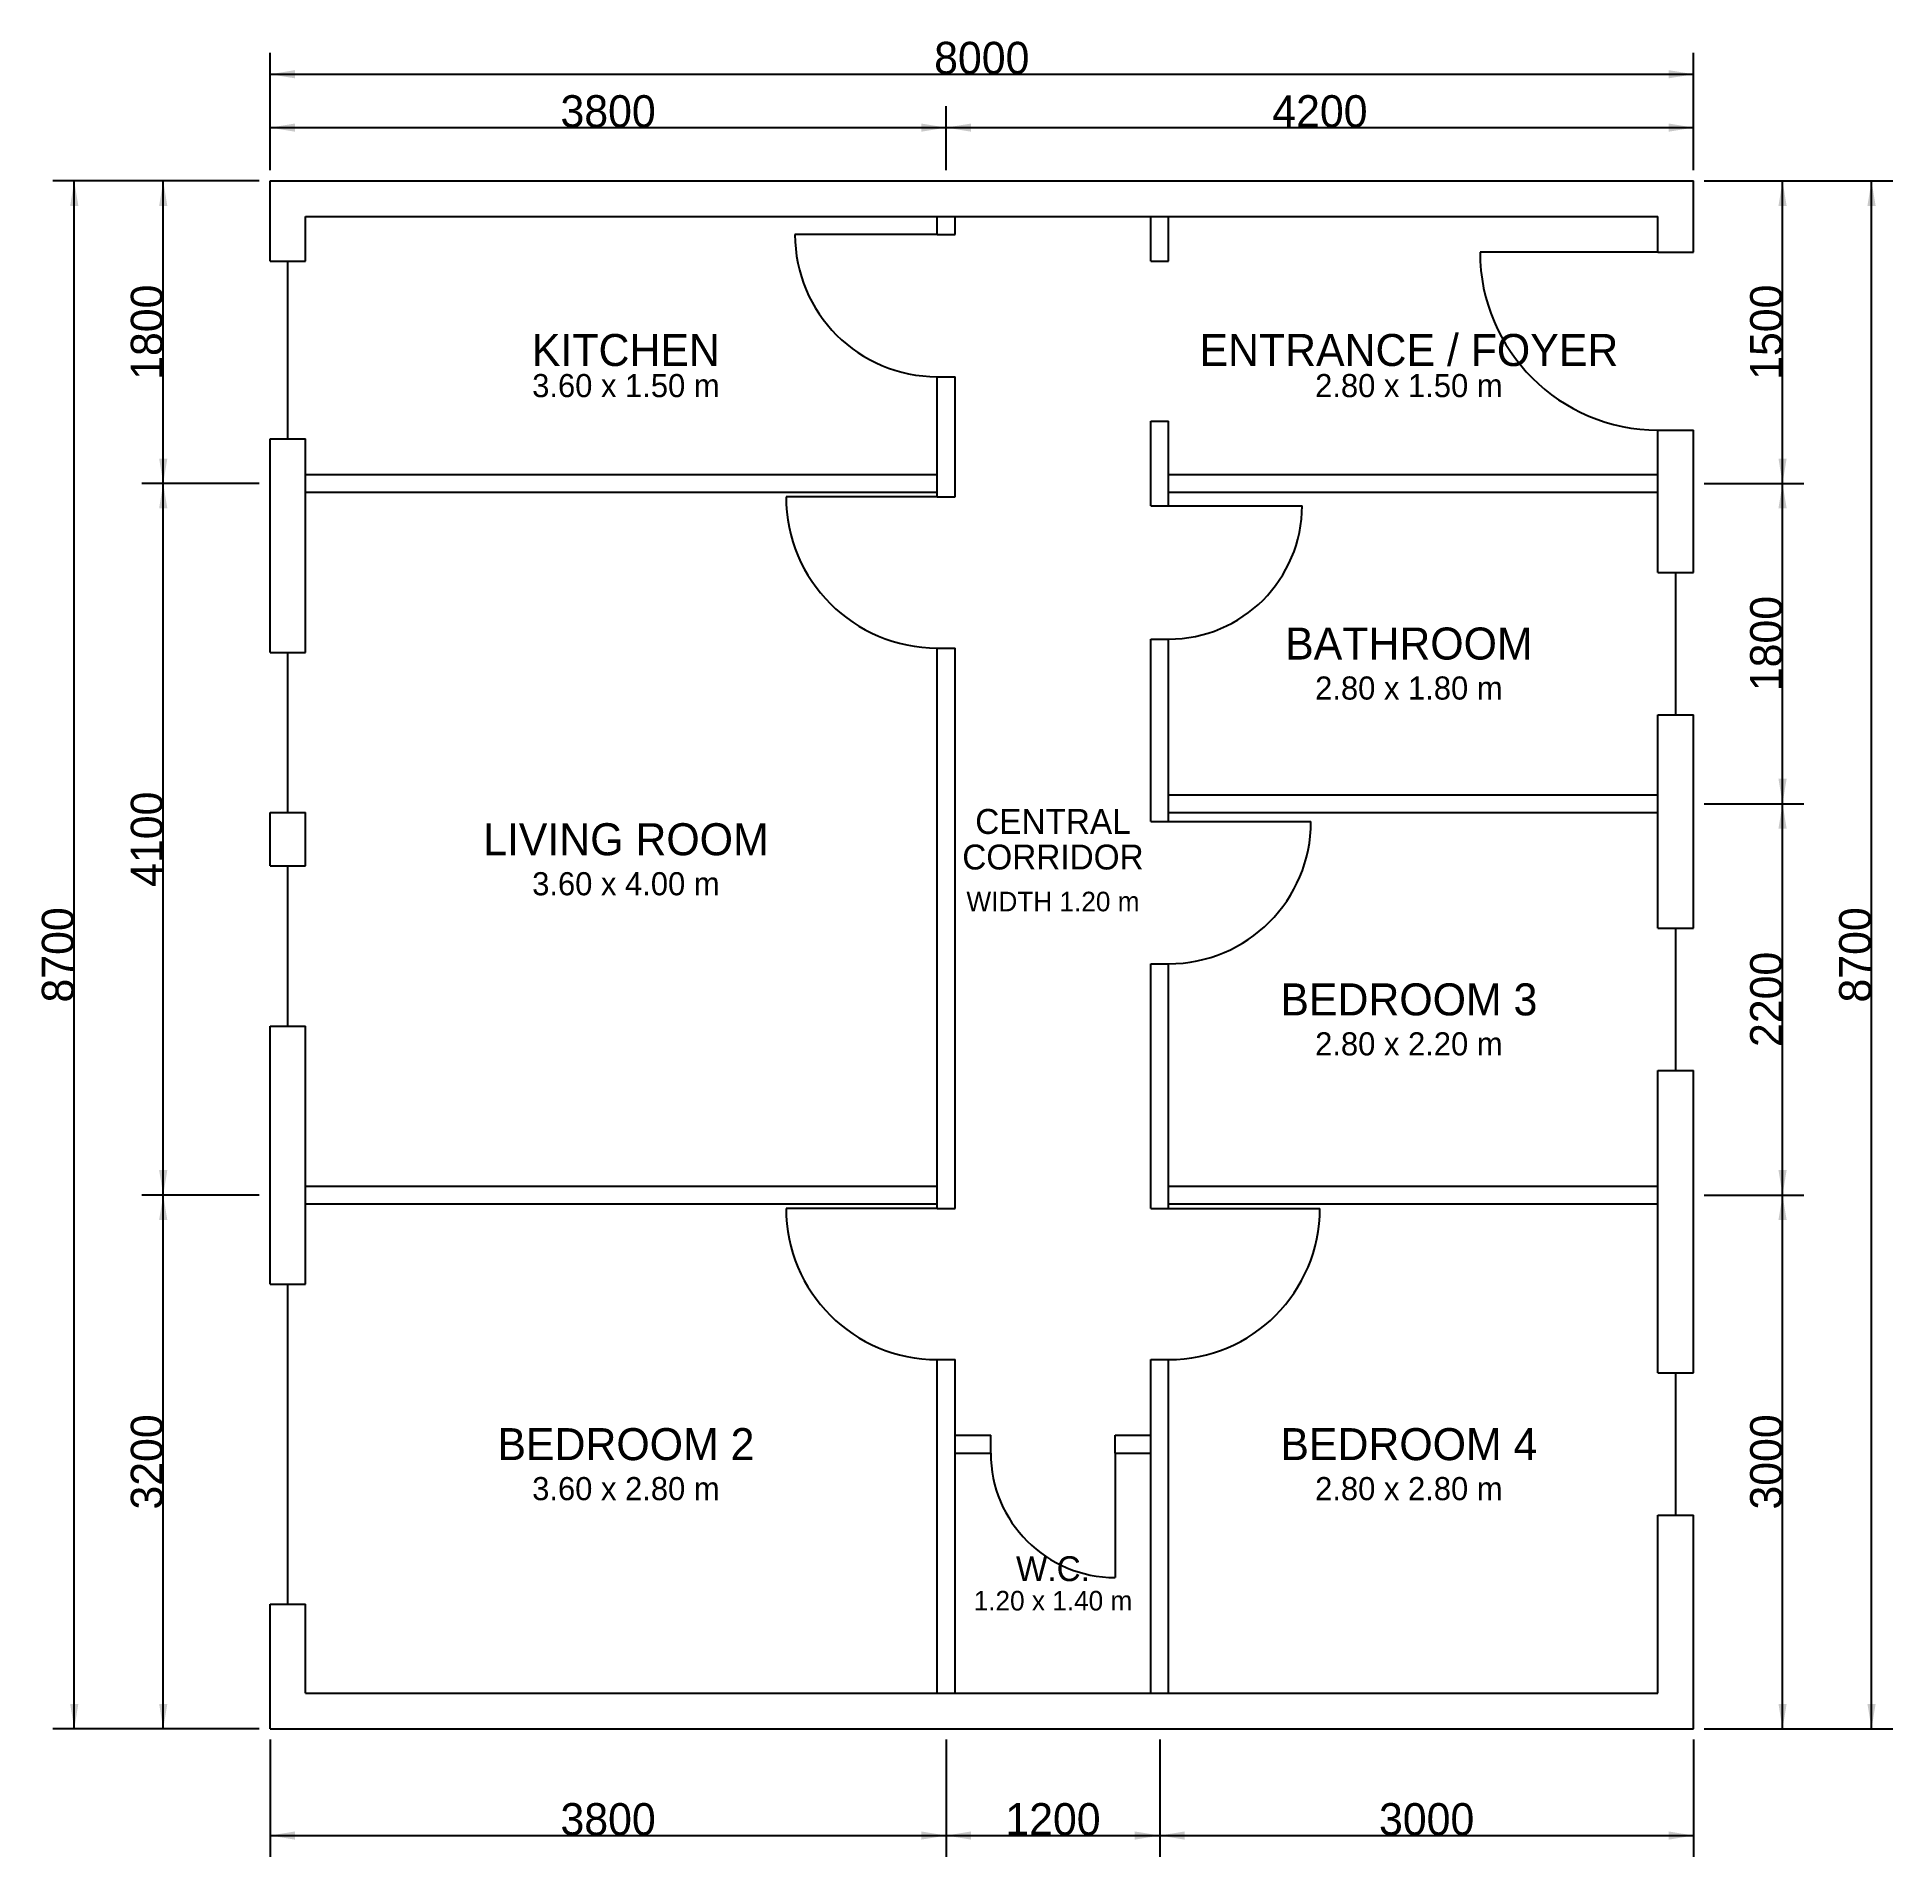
# Model space of a CAD drawing. Header units: millimetres. Extents: x -1309 to 9120, y -720 to 9509.
import ezdxf
from ezdxf.enums import TextEntityAlignment as Align

# ---------------------------------------------------------------- set-up
doc = ezdxf.new("R2010")
doc.units = ezdxf.units.MM
for name, color, linetype in [('A-ANNO-DIMS', 6, 'Continuous'), ('A-ANNO-TEXT', 1, 'Continuous'), ('A-DOOR', 2, 'Continuous'), ('A-GLAZ', 5, 'Continuous'), ('A-WALL-EXTR', 4, 'Continuous'), ('A-WALL-INTR', 3, 'Continuous')]:
    doc.layers.add(name, color=color, linetype=linetype)
doc.dimstyles.new('Arch', dxfattribs={"dimtxt": 180, "dimasz": 140, "dimexe": 120, "dimexo": 60, "dimtad": 1, "dimdsep": 46, "dimtxsty": 'Standard', "dimcen": 2.5, "dimadec": 0, "dimazin": 0, "dimtfac": 1, "dimtdec": 4, "dimtmove": 0, "dimatfit": 3, "dimfxl": 1, "dimtzin": 0, "dimarcsym": 0})

# ---------------------------------------------------------------- blocks, each defined once
blk = doc.blocks.new('*D1')
at = {"layer": 'A-ANNO-DIMS', "color": 0}
for p, q in [((0, 8760), (0, 9420)), ((8000, 8760), (8000, 9420)), ((0, 9300), (8000, 9300))]:
    blk.add_line(p, q, dxfattribs=at)
for points in [[(0, 9300), (140, 9277), (140, 9323)], [(8000, 9300), (7860, 9323), (7860, 9277)]]:
    blk.add_solid(points, dxfattribs=at)
at = {"layer": 'A-ANNO-DIMS', "color": 0, "insert": (4000, 9391), "char_height": 180, "attachment_point": 5}
blk.add_mtext('8000', dxfattribs=at)
blk = doc.blocks.new('*D2')
at = {"layer": 'A-ANNO-DIMS', "color": 0}
for p, q in [((8060, 8700), (9120, 8700)), ((9000, 0), (9000, 8700)), ((8060, 0), (9120, 0))]:
    blk.add_line(p, q, dxfattribs=at)
for points in [[(9000, 8700), (8977, 8560), (9023, 8560)], [(9000, 0), (9023, 140), (8977, 140)]]:
    blk.add_solid(points, dxfattribs=at)
at = {"layer": 'A-ANNO-DIMS', "color": 0, "insert": (8909, 4350), "char_height": 180, "attachment_point": 5, "rotation": 90}
blk.add_mtext('8700', dxfattribs=at)
blk = doc.blocks.new('*D3')
at = {"layer": 'A-ANNO-DIMS', "color": 0}
for p, q in [((0, 8760), (0, 9120)), ((3800, 8760), (3800, 9120)), ((0, 9000), (3800, 9000))]:
    blk.add_line(p, q, dxfattribs=at)
for points in [[(0, 9000), (140, 8977), (140, 9023)], [(3800, 9000), (3660, 9023), (3660, 8977)]]:
    blk.add_solid(points, dxfattribs=at)
at = {"layer": 'A-ANNO-DIMS', "color": 0, "insert": (1900, 9091), "char_height": 180, "attachment_point": 5}
blk.add_mtext('3800', dxfattribs=at)
blk = doc.blocks.new('*D4')
at = {"layer": 'A-ANNO-DIMS', "color": 0}
for p, q in [((3800, 8760), (3800, 9120)), ((8000, 8760), (8000, 9120)), ((3800, 9000), (8000, 9000))]:
    blk.add_line(p, q, dxfattribs=at)
for points in [[(3800, 9000), (3940, 8977), (3940, 9023)], [(8000, 9000), (7860, 9023), (7860, 8977)]]:
    blk.add_solid(points, dxfattribs=at)
at = {"layer": 'A-ANNO-DIMS', "color": 0, "insert": (5900, 9091), "char_height": 180, "attachment_point": 5}
blk.add_mtext('4200', dxfattribs=at)
blk = doc.blocks.new('*D5')
at = {"layer": 'A-ANNO-DIMS', "color": 0}
for p, q in [((0, -60), (0, -720)), ((3800, -60), (3800, -720)), ((0, -600), (3800, -600))]:
    blk.add_line(p, q, dxfattribs=at)
for points in [[(0, -600), (140, -623), (140, -577)], [(3800, -600), (3660, -577), (3660, -623)]]:
    blk.add_solid(points, dxfattribs=at)
at = {"layer": 'A-ANNO-DIMS', "color": 0, "insert": (1900, -509), "char_height": 180, "attachment_point": 5}
blk.add_mtext('3800', dxfattribs=at)
blk = doc.blocks.new('*D6')
at = {"layer": 'A-ANNO-DIMS', "color": 0}
for p, q in [((3800, -60), (3800, -720)), ((5000, -60), (5000, -720)), ((3800, -600), (5000, -600))]:
    blk.add_line(p, q, dxfattribs=at)
for points in [[(3800, -600), (3940, -623), (3940, -577)], [(5000, -600), (4860, -577), (4860, -623)]]:
    blk.add_solid(points, dxfattribs=at)
at = {"layer": 'A-ANNO-DIMS', "color": 0, "insert": (4400, -509), "char_height": 180, "attachment_point": 5}
blk.add_mtext('1200', dxfattribs=at)
blk = doc.blocks.new('*D7')
at = {"layer": 'A-ANNO-DIMS', "color": 0}
for p, q in [((5000, -60), (5000, -720)), ((8000, -60), (8000, -720)), ((5000, -600), (8000, -600))]:
    blk.add_line(p, q, dxfattribs=at)
for points in [[(5000, -600), (5140, -623), (5140, -577)], [(8000, -600), (7860, -577), (7860, -623)]]:
    blk.add_solid(points, dxfattribs=at)
at = {"layer": 'A-ANNO-DIMS', "color": 0, "insert": (6500, -509), "char_height": 180, "attachment_point": 5}
blk.add_mtext('3000', dxfattribs=at)
blk = doc.blocks.new('*D8')
at = {"layer": 'A-ANNO-DIMS', "color": 0}
for p, q in [((8060, 8700), (8620, 8700)), ((8500, 7000), (8500, 8700)), ((8060, 7000), (8620, 7000))]:
    blk.add_line(p, q, dxfattribs=at)
for points in [[(8500, 8700), (8477, 8560), (8523, 8560)], [(8500, 7000), (8523, 7140), (8477, 7140)]]:
    blk.add_solid(points, dxfattribs=at)
at = {"layer": 'A-ANNO-DIMS', "color": 0, "insert": (8409, 7850), "char_height": 180, "attachment_point": 5, "rotation": 90}
blk.add_mtext('1500', dxfattribs=at)
blk = doc.blocks.new('*D9')
at = {"layer": 'A-ANNO-DIMS', "color": 0}
for p, q in [((8060, 7000), (8620, 7000)), ((8500, 5200), (8500, 7000)), ((8060, 5200), (8620, 5200))]:
    blk.add_line(p, q, dxfattribs=at)
for points in [[(8500, 7000), (8477, 6860), (8523, 6860)], [(8500, 5200), (8523, 5340), (8477, 5340)]]:
    blk.add_solid(points, dxfattribs=at)
at = {"layer": 'A-ANNO-DIMS', "color": 0, "insert": (8409, 6100), "char_height": 180, "attachment_point": 5, "rotation": 90}
blk.add_mtext('1800', dxfattribs=at)
blk = doc.blocks.new('*D10')
at = {"layer": 'A-ANNO-DIMS', "color": 0}
for p, q in [((8060, 5200), (8620, 5200)), ((8500, 3000), (8500, 5200)), ((8060, 3000), (8620, 3000))]:
    blk.add_line(p, q, dxfattribs=at)
for points in [[(8500, 5200), (8477, 5060), (8523, 5060)], [(8500, 3000), (8523, 3140), (8477, 3140)]]:
    blk.add_solid(points, dxfattribs=at)
at = {"layer": 'A-ANNO-DIMS', "color": 0, "insert": (8409, 4100), "char_height": 180, "attachment_point": 5, "rotation": 90}
blk.add_mtext('2200', dxfattribs=at)
blk = doc.blocks.new('*D11')
at = {"layer": 'A-ANNO-DIMS', "color": 0}
for p, q in [((8060, 3000), (8620, 3000)), ((8500, 0), (8500, 3000)), ((8060, 0), (8620, 0))]:
    blk.add_line(p, q, dxfattribs=at)
for points in [[(8500, 3000), (8477, 2860), (8523, 2860)], [(8500, 0), (8523, 140), (8477, 140)]]:
    blk.add_solid(points, dxfattribs=at)
at = {"layer": 'A-ANNO-DIMS', "color": 0, "insert": (8409, 1500), "char_height": 180, "attachment_point": 5, "rotation": 90}
blk.add_mtext('3000', dxfattribs=at)
blk = doc.blocks.new('*D12')
at = {"layer": 'A-ANNO-DIMS', "color": 0}
for p, q in [((-60, 8700), (-1220, 8700)), ((-1100, 0), (-1100, 8700)), ((-60, 0), (-1220, 0))]:
    blk.add_line(p, q, dxfattribs=at)
for points in [[(-1100, 8700), (-1123, 8560), (-1077, 8560)], [(-1100, 0), (-1077, 140), (-1123, 140)]]:
    blk.add_solid(points, dxfattribs=at)
at = {"layer": 'A-ANNO-DIMS', "color": 0, "insert": (-1191, 4350), "char_height": 180, "attachment_point": 5, "rotation": 90}
blk.add_mtext('8700', dxfattribs=at)
blk = doc.blocks.new('*D13')
at = {"layer": 'A-ANNO-DIMS', "color": 0}
for p, q in [((-60, 8700), (-720, 8700)), ((-600, 7000), (-600, 8700)), ((-60, 7000), (-720, 7000))]:
    blk.add_line(p, q, dxfattribs=at)
for points in [[(-600, 8700), (-623, 8560), (-577, 8560)], [(-600, 7000), (-577, 7140), (-623, 7140)]]:
    blk.add_solid(points, dxfattribs=at)
at = {"layer": 'A-ANNO-DIMS', "color": 0, "insert": (-691, 7850), "char_height": 180, "attachment_point": 5, "rotation": 90}
blk.add_mtext('1800', dxfattribs=at)
blk = doc.blocks.new('*D14')
at = {"layer": 'A-ANNO-DIMS', "color": 0}
for p, q in [((-60, 7000), (-720, 7000)), ((-600, 3000), (-600, 7000)), ((-60, 3000), (-720, 3000))]:
    blk.add_line(p, q, dxfattribs=at)
for points in [[(-600, 7000), (-623, 6860), (-577, 6860)], [(-600, 3000), (-577, 3140), (-623, 3140)]]:
    blk.add_solid(points, dxfattribs=at)
at = {"layer": 'A-ANNO-DIMS', "color": 0, "insert": (-691, 5000), "char_height": 180, "attachment_point": 5, "rotation": 90}
blk.add_mtext('4100', dxfattribs=at)
blk = doc.blocks.new('*D15')
at = {"layer": 'A-ANNO-DIMS', "color": 0}
for p, q in [((-60, 3000), (-720, 3000)), ((-600, 0), (-600, 3000)), ((-60, 0), (-720, 0))]:
    blk.add_line(p, q, dxfattribs=at)
for points in [[(-600, 3000), (-623, 2860), (-577, 2860)], [(-600, 0), (-577, 140), (-623, 140)]]:
    blk.add_solid(points, dxfattribs=at)
at = {"layer": 'A-ANNO-DIMS', "color": 0, "insert": (-691, 1500), "char_height": 180, "attachment_point": 5, "rotation": 90}
blk.add_mtext('3200', dxfattribs=at)

msp = doc.modelspace()

# ---------------------------------------------------------------- linework, layer by layer
at = {"layer": 'A-DOOR'}
for p, q in [((3750, 8400), (2950, 8400)), ((7800, 8300), (6800, 8300)), ((3750, 6925), (2900, 6925)), ((5050, 6875), (5800, 6875)), ((5050, 5100), (5850, 5100)), ((3750, 2925), (2900, 2925)), ((5050, 2925), (5900, 2925)), ((4750, 1550), (4750, 850))]:
    msp.add_line(p, q, dxfattribs=at)
for centre, radius, start, end in [((3750, 8400), 800, 180, 270), ((7800, 8300), 1000, 180, 270), ((3750, 6925), 850, 180, 270), ((5050, 6875), 750, 270, 0), ((5050, 5100), 800, 270, 0), ((3750, 2925), 850, 180, 270), ((5050, 2925), 850, 270, 0), ((4750, 1550), 700, 180, 270)]:
    msp.add_arc(centre, radius, start, end, dxfattribs=at)
at = {"layer": 'A-GLAZ'}
for p, q in [((0, 8250), (200, 8250)), ((100, 7250), (100, 8250)), ((0, 7250), (200, 7250)), ((7800, 6500), (8000, 6500)), ((7900, 5700), (7900, 6500)), ((0, 6050), (200, 6050)), ((100, 5150), (100, 6050)), ((7800, 5700), (8000, 5700)), ((0, 5150), (200, 5150)), ((0, 4850), (200, 4850)), ((100, 3950), (100, 4850)), ((7800, 4500), (8000, 4500)), ((7900, 3700), (7900, 4500)), ((0, 3950), (200, 3950)), ((7800, 3700), (8000, 3700)), ((0, 2500), (200, 2500)), ((100, 700), (100, 2500)), ((7800, 2000), (8000, 2000)), ((7900, 1200), (7900, 2000)), ((7800, 1200), (8000, 1200)), ((0, 700), (200, 700))]:
    msp.add_line(p, q, dxfattribs=at)
at = {"layer": 'A-WALL-EXTR'}
for p, q in [((0, 8700), (8000, 8700)), ((0, 8250), (0, 8700)), ((8000, 8300), (8000, 8700)), ((200, 8500), (7800, 8500)), ((200, 8250), (200, 8500)), ((7800, 8300), (7800, 8500)), ((7800, 8300), (8000, 8300)), ((0, 6050), (0, 7250)), ((200, 6050), (200, 7250)), ((7800, 6500), (7800, 7300)), ((7800, 7300), (8000, 7300)), ((8000, 6500), (8000, 7300)), ((7800, 4500), (7800, 5700)), ((8000, 4500), (8000, 5700)), ((0, 4850), (0, 5150)), ((200, 4850), (200, 5150)), ((0, 2500), (0, 3950)), ((200, 2500), (200, 3950)), ((7800, 2000), (7800, 3700)), ((8000, 2000), (8000, 3700)), ((7800, 200), (7800, 1200)), ((8000, 0), (8000, 1200)), ((0, 0), (0, 700)), ((200, 200), (200, 700)), ((200, 200), (7800, 200)), ((0, 0), (8000, 0))]:
    msp.add_line(p, q, dxfattribs=at)
at = {"layer": 'A-WALL-INTR'}
for p, q in [((3750, 8400), (3750, 8500)), ((3850, 8400), (3850, 8500)), ((4950, 8250), (4950, 8500)), ((5050, 8250), (5050, 8500)), ((3750, 8400), (3850, 8400)), ((4950, 8250), (5050, 8250)), ((3750, 6925), (3750, 7600)), ((3750, 7600), (3850, 7600)), ((3850, 6925), (3850, 7600)), ((4950, 6875), (4950, 7350)), ((4950, 7350), (5050, 7350)), ((5050, 6875), (5050, 7350)), ((200, 7050), (3750, 7050)), ((5050, 7050), (7800, 7050)), ((200, 6950), (3750, 6950)), ((3750, 6925), (3850, 6925)), ((5050, 6950), (7800, 6950)), ((4950, 6875), (5050, 6875)), ((3750, 2925), (3750, 6075)), ((3750, 6075), (3850, 6075)), ((3850, 2925), (3850, 6075)), ((4950, 5100), (4950, 6125)), ((4950, 6125), (5050, 6125)), ((5050, 5100), (5050, 6125)), ((5050, 5250), (7800, 5250)), ((5050, 5150), (7800, 5150)), ((4950, 5100), (5050, 5100)), ((4950, 2925), (4950, 4300)), ((4950, 4300), (5050, 4300)), ((5050, 2925), (5050, 4300)), ((200, 3050), (3750, 3050)), ((5050, 3050), (7800, 3050)), ((200, 2950), (3750, 2950)), ((3750, 2925), (3850, 2925)), ((4950, 2925), (5050, 2925)), ((5050, 2950), (7800, 2950)), ((3750, 200), (3750, 2075)), ((3750, 2075), (3850, 2075)), ((3850, 200), (3850, 2075)), ((4950, 200), (4950, 2075)), ((4950, 2075), (5050, 2075)), ((5050, 200), (5050, 2075)), ((3850, 1650), (4050, 1650)), ((4050, 1550), (4050, 1650)), ((4750, 1550), (4750, 1650)), ((4750, 1650), (4950, 1650)), ((3850, 1550), (4050, 1550)), ((4750, 1550), (4950, 1550))]:
    msp.add_line(p, q, dxfattribs=at)

# ---------------------------------------------------------------- texts
at = {"layer": 'A-ANNO-TEXT'}
for s, height, p in [('KITCHEN', 180, (2000, 7750)), ('ENTRANCE / FOYER', 180, (6400, 7750)), ('3.60 x 1.50 m', 130, (2000, 7550)), ('2.80 x 1.50 m', 130, (6400, 7550)), ('BATHROOM', 180, (6400, 6100)), ('2.80 x 1.80 m', 130, (6400, 5850)), ('CENTRAL', 140, (4400, 5100)), ('LIVING ROOM', 180, (2000, 5000)), ('CORRIDOR', 140, (4400, 4900)), ('3.60 x 4.00 m', 130, (2000, 4750)), ('WIDTH 1.20 m', 110, (4400, 4650)), ('BEDROOM 3', 180, (6400, 4100)), ('2.80 x 2.20 m', 130, (6400, 3850)), ('BEDROOM 2', 180, (2000, 1600)), ('BEDROOM 4', 180, (6400, 1600)), ('3.60 x 2.80 m', 130, (2000, 1350)), ('2.80 x 2.80 m', 130, (6400, 1350)), ('W.C.', 140, (4400, 900)), ('1.20 x 1.40 m', 110, (4400, 720))]:
    msp.add_text(s, height=height, dxfattribs=at).set_placement(p, align=Align.MIDDLE_CENTER)

# ---------------------------------------------------------------- dimensions: what is measured, and where the dimension line sits
at = {"layer": 'A-ANNO-DIMS'}
for base, p1, p2, text, picture, middle in [((4000, 9300), (0, 8700), (8000, 8700), '8000', '*D1', (4000, 9390.625)), ((1900, 9000), (0, 8700), (3800, 8700), '3800', '*D3', (1900, 9090.625)), ((5900, 9000), (3800, 8700), (8000, 8700), '4200', '*D4', (5900, 9090.625)), ((1900, -600), (0, 0), (3800, 0), '3800', '*D5', (1900, -509.375)), ((4400, -600), (3800, 0), (5000, 0), '1200', '*D6', (4400, -509.375)), ((6500, -600), (5000, 0), (8000, 0), '3000', '*D7', (6500, -509.375))]:
    dim = msp.add_linear_dim(base=base, p1=p1, p2=p2, text=text, dimstyle='Arch', dxfattribs=at)
    dim.commit()
    dim.dimension.update_dxf_attribs({"geometry": picture, "text_midpoint": middle})
for base, p1, p2, text, picture, middle in [((-1100, 4350), (0, 0), (0, 8700), '8700', '*D12', (-1190.625, 4350)), ((-600, 7850), (0, 7000), (0, 8700), '1800', '*D13', (-690.625, 7850)), ((9000, 4350), (8000, 0), (8000, 8700), '8700', '*D2', (8909.375, 4350)), ((8500, 7850), (8000, 7000), (8000, 8700), '1500', '*D8', (8409.375, 7850)), ((-600, 5000), (0, 3000), (0, 7000), '4100', '*D14', (-690.625, 5000)), ((8500, 6100), (8000, 5200), (8000, 7000), '1800', '*D9', (8409.375, 6100)), ((8500, 4100), (8000, 3000), (8000, 5200), '2200', '*D10', (8409.375, 4100)), ((-600, 1500), (0, 0), (0, 3000), '3200', '*D15', (-690.625, 1500)), ((8500, 1500), (8000, 0), (8000, 3000), '3000', '*D11', (8409.375, 1500))]:
    dim = msp.add_linear_dim(base=base, p1=p1, p2=p2, angle=90, text=text, dimstyle='Arch', dxfattribs=at)
    dim.commit()
    dim.dimension.update_dxf_attribs({"geometry": picture, "text_midpoint": middle})

doc.saveas('drawing.dxf')
